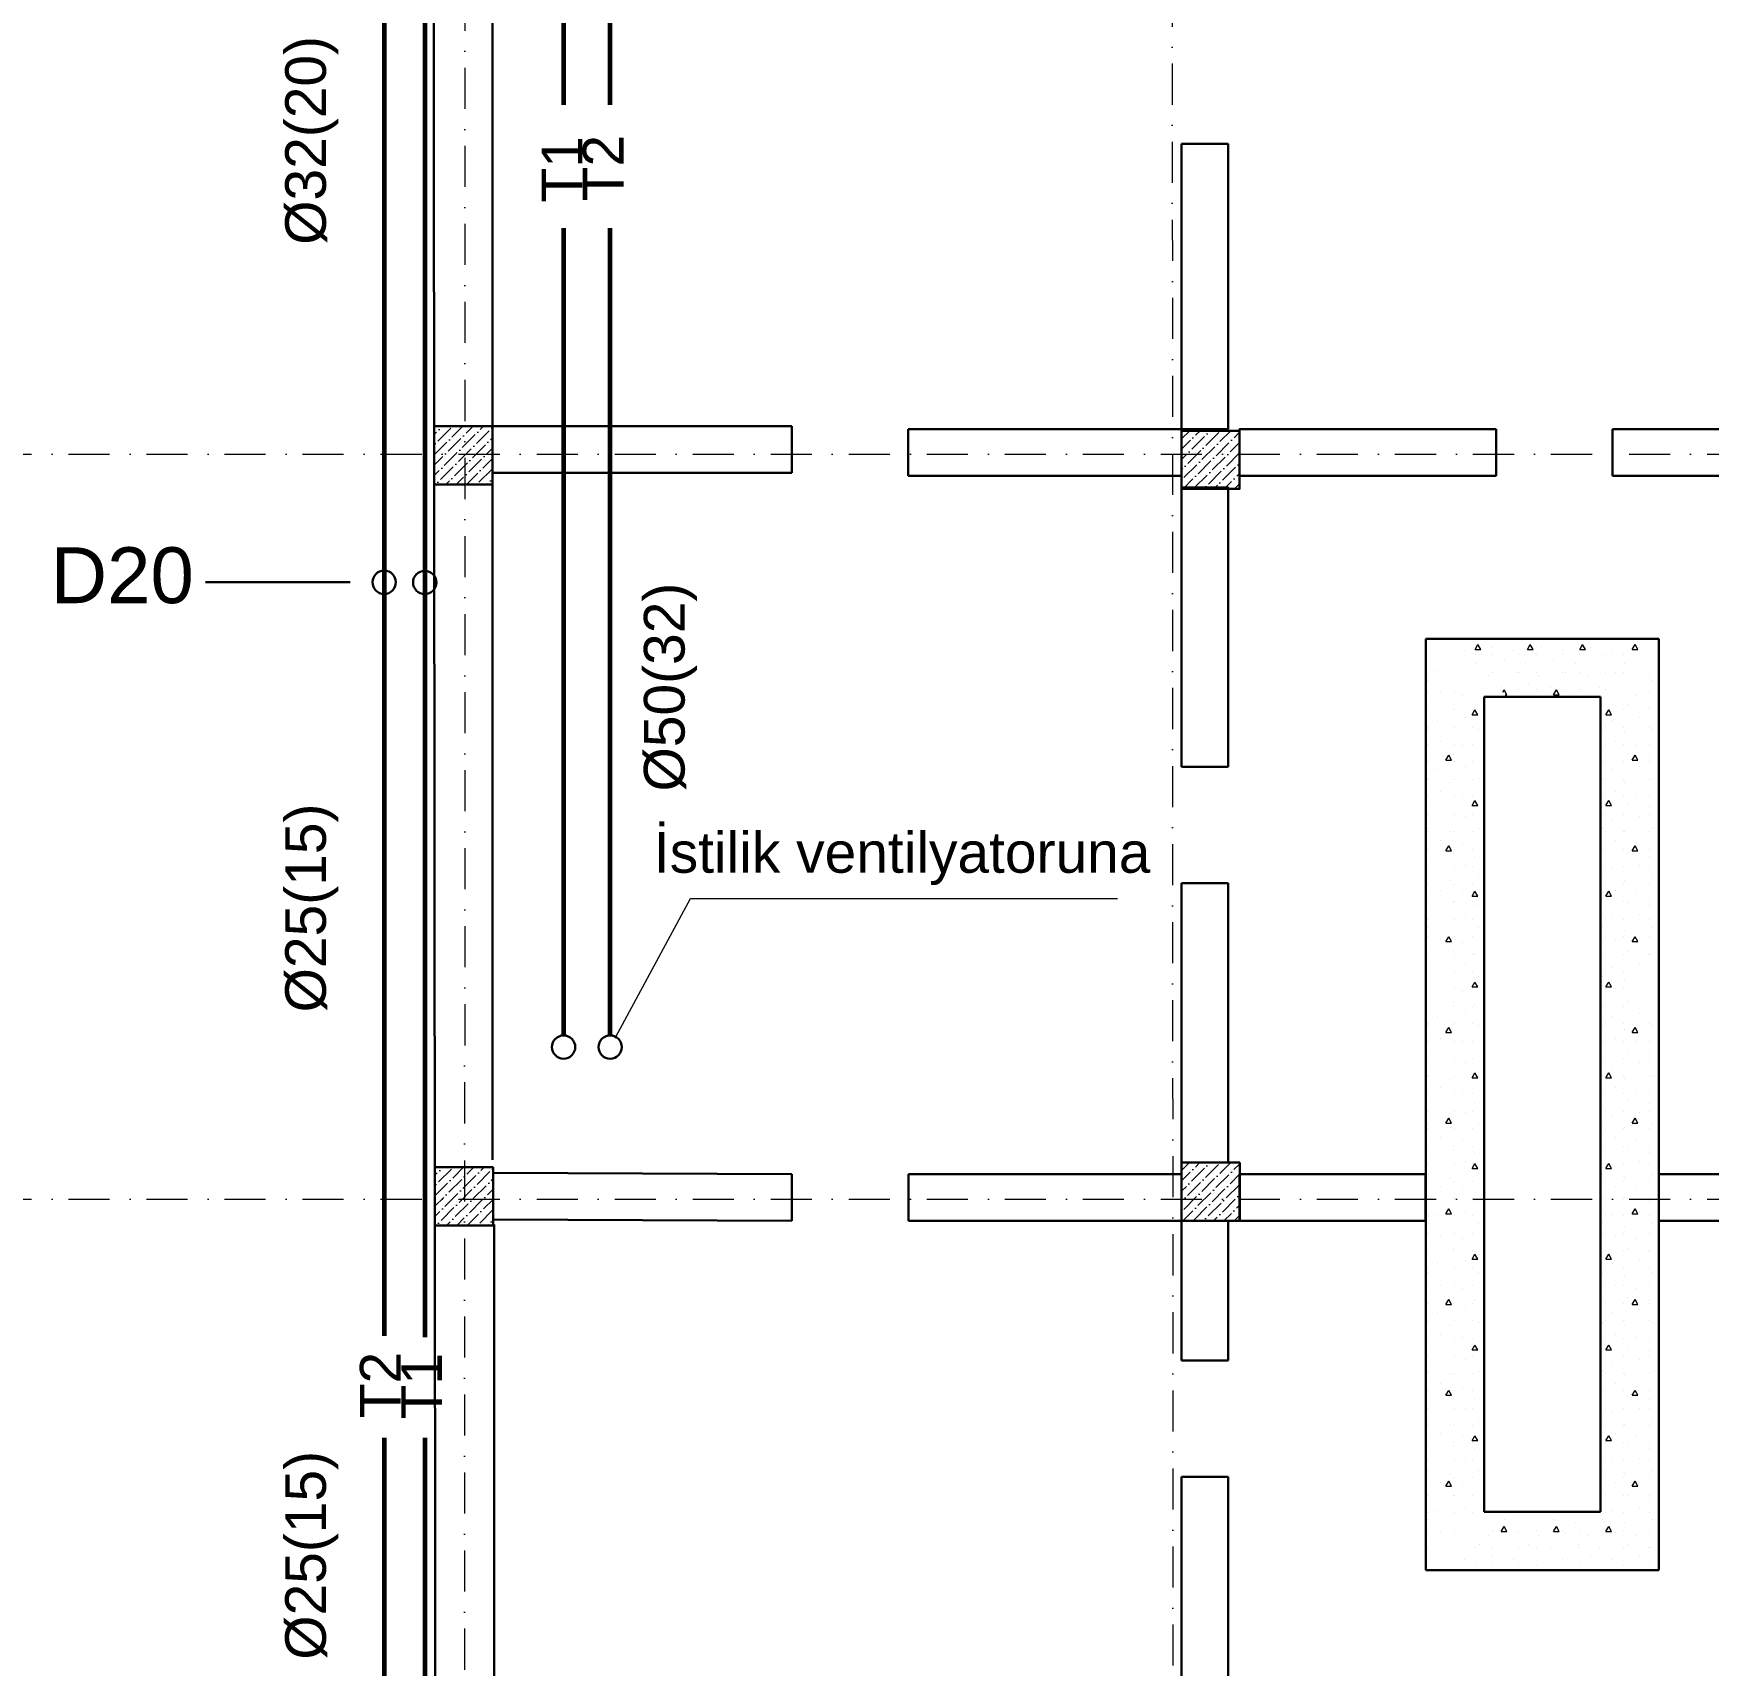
# Model space of a CAD drawing. Header units: millimetres. Extents: x 895788 to 1136524, y -21936 to 400945.
# Drawn here: x 935191 to 949582, y 77512 to 91530 of the extents above; entities that cross this region are included whole.
import ezdxf

# ---------------------------------------------------------------- set-up
doc = ezdxf.new("R2010")
doc.units = ezdxf.units.MM
doc.linetypes.add('Штрихпунктирная', pattern=[670.277762, 352.777767, -176.388884, 0, -141.111112])
doc.layers.add('0_ANNOT_Dimensions', color=7, linetype='Continuous')
doc.layers.add('Конструктив - Ограждающий', color=7, linetype='Continuous')
doc.layers.add('оси_Ном._пера__1', color=7, linetype='Continuous', lineweight=15)
doc.styles.get("Standard").update_dxf_attribs({"font": 'arial.ttf', "height": 400})
doc.styles.add('Times New  Roman', font='times.ttf')

msp = doc.modelspace()

# ---------------------------------------------------------------- hatches: boundary and pattern name
at = {"lineweight": 9}
h = msp.add_hatch(dxfattribs=at)
h.set_pattern_fill('ANSI36', color=256, scale=500)
h.set_pattern_definition([(45, (-678134.614, 2370570.06), (33.1456304, 121.533978), [156.25, -31.25, 0, -31.25])])
h.paths.add_polyline_path([(938633.784, 88156.395), (938633.784, 87656.395), (939133.784, 87656.395), (939133.784, 88156.395)])
h = msp.add_hatch(dxfattribs=at)
h.set_pattern_fill('ANSI36', color=256, scale=500)
h.set_pattern_definition([(45, (-683910.393, 2370532.23), (33.1456304, 121.533978), [156.25, -31.25, 0, -31.25])])
h.paths.add_polyline_path([(945054.095, 88118.568), (945054.095, 87618.568), (945554.095, 87618.568), (945554.095, 88118.568)])
h = msp.add_hatch(dxfattribs=at)
h.set_pattern_fill('ANSI36', color=256, scale=500)
h.set_pattern_definition([(45, (-678128.68, 2364205.86), (33.1456304, 121.533978), [156.25, -31.25, 0, -31.25])])
h.paths.add_polyline_path([(938639.716, 81792.199), (938639.716, 81292.199), (939139.716, 81292.199), (939139.716, 81792.199)])
h = msp.add_hatch(dxfattribs=at)
h.set_pattern_fill('ANSI36', color=256, scale=500)
h.set_pattern_definition([(45, (-683912.153, 2364245.38), (33.1456304, 121.533978), [156.25, -31.25, 0, -31.25])])
h.paths.add_polyline_path([(945055.855, 81831.717), (945055.855, 81331.717), (945555.855, 81331.717), (945555.855, 81831.717)])

# ---------------------------------------------------------------- linework, layer by layer
at = {"color": 5, "linetype": 'ByBlock', "lineweight": 60, "ltscale": 1.1}
for p, q in [((938204.087, 93912.425), (938203.859, 80344.501)), ((940143.327, 93118.356), (940143.327, 90916.642)), ((940143.327, 89856.863), (940143.327, 82923.74)), ((938203.845, 79466.689), (938203.782, 75727.258))]:
    msp.add_line(p, q, dxfattribs=at)
at = {"color": 1, "linetype": 'ByBlock', "lineweight": 60, "ltscale": 1.1}
for p, q in [((938552.386, 93913.683), (938552.156, 80332.13)), ((939743.327, 93118.356), (939743.327, 90916.642)), ((939743.327, 89856.863), (939743.327, 82923.74)), ((938552.141, 79466.683), (938552.077, 75720.172))]:
    msp.add_line(p, q, dxfattribs=at)
at = {"lineweight": 30}
msp.add_line((937912.168, 86816.103), (936667.512, 86816.103), dxfattribs=at)
at = {"color": 0, "lineweight": 30}
for p, q in [((947154.665, 86331.722), (949154.665, 86331.722)), ((947154.665, 78331.722), (947154.665, 86331.722)), ((949154.665, 86331.722), (949154.665, 78331.722)), ((948654.665, 85831.722), (947654.665, 85831.722)), ((947654.665, 85831.722), (947654.665, 78831.722)), ((948654.665, 78831.722), (948654.665, 85831.722)), ((945554.095, 81331.717), (945554.095, 81731.717)), ((945554.095, 81731.717), (947154.665, 81731.717)), ((947154.665, 81331.717), (947154.665, 81731.717)), ((949154.665, 81731.717), (949154.665, 81331.717)), ((947154.665, 81331.717), (945554.095, 81331.717)), ((947654.665, 78831.722), (948654.665, 78831.722)), ((949154.665, 78331.722), (947154.665, 78331.722))]:
    msp.add_line(p, q, dxfattribs=at)
at = {"lineweight": 0}
for p, q in [((940193.194, 82911.695), (940836.441, 84099.273)), ((940836.441, 84099.273), (944504.807, 84099.273))]:
    msp.add_line(p, q, dxfattribs=at)
at = {"color": 0, "lineweight": 30, "flags": 128}
for points in [[(938623.118, 100497.895), (938645.215, 74929.035)], [(939133.784, 88156.395), (939133.784, 94056.395)], [(945454.909, 90581.717), (945454.095, 88131.717), (945054.095, 88131.717), (945054.909, 90581.717)], [(945454.909, 90581.717), (945054.909, 90581.717)], [(941707.342, 87756.395), (939133.784, 87756.395), (939133.784, 88156.395), (941707.342, 88156.395)], [(941707.342, 87756.395), (941707.342, 88156.395)], [(942707.342, 88131.717), (945054.095, 88131.717), (945054.095, 87731.717), (942707.342, 87731.717)], [(942707.342, 88131.717), (942707.342, 87731.717)], [(947757.245, 87731.717), (945554.095, 87731.717), (945554.095, 88131.717), (947757.245, 88131.717)], [(947757.245, 87731.717), (947757.245, 88131.717)], [(948757.245, 88131.717), (951055.855, 88131.717), (951055.855, 87731.717), (948757.245, 87731.717)], [(948757.245, 88131.717), (948757.245, 87731.717)], [(939133.784, 81856.425), (939133.784, 87656.425)], [(945054.21, 85231.717), (945054.29, 87631.717), (945454.29, 87631.717), (945454.21, 85231.717)], [(945054.21, 85231.717), (945454.21, 85231.717)], [(945454.176, 84231.717), (945454.095, 81831.717), (945054.095, 81831.717), (945054.176, 84231.717)], [(945454.176, 84231.717), (945054.176, 84231.717)], [(941707.537, 81331.717), (939139.716, 81342.199), (939139.716, 81742.199), (941707.537, 81731.717)], [(941707.537, 81331.717), (941707.537, 81731.717)], [(942707.537, 81731.717), (945054.095, 81731.717), (945054.095, 81331.717), (942707.537, 81331.717)], [(942707.537, 81731.717), (942707.537, 81331.717)], [(947150.969, 81336.876), (947150.969, 81736.876)], [(949154.665, 81731.717), (951055.855, 81731.717), (951055.855, 81331.717), (949154.665, 81331.717)], [(949154.665, 81731.717), (949154.665, 81331.717)], [(945054.251, 80131.717), (945054.29, 81331.717), (945454.29, 81331.717), (945454.251, 80131.717)], [(939149.442, 75400.668), (939149.442, 81300.668)], [(945054.251, 80131.717), (945454.251, 80131.717)], [(945454.218, 79131.717), (945454.095, 75431.717), (945054.095, 75431.717), (945054.218, 79131.717)], [(945454.218, 79131.717), (945054.218, 79131.717)]]:
    msp.add_lwpolyline(points, dxfattribs=at)
at = {"color": 3, "lineweight": 30}
for points in [[(939133.784, 88156.395), (938633.784, 88156.395), (938633.784, 87656.395), (939133.784, 87656.395)], [(945554.095, 88118.568), (945054.095, 88118.568), (945054.095, 87618.568), (945554.095, 87618.568)], [(939139.716, 81792.199), (938639.716, 81792.199), (938639.716, 81292.199), (939139.716, 81292.199)], [(945555.855, 81831.717), (945055.855, 81831.717), (945055.855, 81331.717), (945555.855, 81331.717)]]:
    msp.add_lwpolyline(points, close=True, dxfattribs=at)
at = {"color": 7, "linetype": 'Continuous', "lineweight": 30, "ltscale": 50}
for centre in [(938203.968, 86816.103), (938552.266, 86814.842), (939745.567, 82823.765), (940145.567, 82823.765)]:
    msp.add_circle(centre, 100, dxfattribs=at)
at = {"layer": '0_ANNOT_Dimensions', "lineweight": 9}
for p, q in [((947154.665, 83658.787), (947154.665, 83357.537)), ((947154.665, 83658.787), (947154.665, 83357.537)), ((949154.665, 83658.787), (949154.665, 83357.537)), ((949154.665, 83658.787), (949154.665, 83357.537))]:
    msp.add_line(p, q, dxfattribs=at)
at = {"layer": 'Конструктив - Ограждающий', "color": 18, "linetype": 'Continuous', "lineweight": 0, "true_color": 0x000000}
for p, q in [((947481.75, 86226.323), (947481.75, 86226.323)), ((947576.583, 86239.425), (947600.958, 86281.644)), ((947576.583, 86239.425), (947625.333, 86239.425)), ((947625.333, 86239.425), (947600.958, 86281.644)), ((947720.398, 86252.839), (947720.398, 86252.839)), ((947906.014, 86226.323), (947906.014, 86226.323)), ((948026.583, 86239.425), (948050.958, 86281.644)), ((948026.583, 86239.425), (948075.333, 86239.425)), ((948075.333, 86239.425), (948050.958, 86281.644)), ((948144.662, 86252.839), (948144.662, 86252.839)), ((948330.278, 86226.323), (948330.278, 86226.323)), ((948476.583, 86239.425), (948500.958, 86281.644)), ((948476.583, 86239.425), (948525.333, 86239.425)), ((948525.333, 86239.425), (948500.958, 86281.644)), ((948568.926, 86252.839), (948568.926, 86252.839)), ((948754.542, 86226.323), (948754.542, 86226.323)), ((948926.583, 86239.425), (948950.958, 86281.644)), ((948926.583, 86239.425), (948975.333, 86239.425)), ((948975.333, 86239.425), (948950.958, 86281.644)), ((948993.191, 86252.839), (948993.191, 86252.839)), ((947576.583, 86194.336), (947576.583, 86194.336)), ((947587.816, 86120.257), (947587.816, 86120.257)), ((947726.583, 86194.336), (947726.583, 86194.336)), ((947826.464, 86146.773), (947826.464, 86146.773)), ((947951.583, 86194.336), (947951.583, 86194.336)), ((948012.08, 86120.257), (948012.08, 86120.257)), ((948101.583, 86194.336), (948101.583, 86194.336)), ((948250.728, 86146.773), (948250.728, 86146.773)), ((948326.583, 86194.336), (948326.583, 86194.336)), ((948436.344, 86120.257), (948436.344, 86120.257)), ((948476.583, 86194.336), (948476.583, 86194.336)), ((948674.992, 86146.773), (948674.992, 86146.773)), ((948701.583, 86194.336), (948701.583, 86194.336)), ((948851.583, 86194.336), (948851.583, 86194.336)), ((948860.608, 86120.257), (948860.608, 86120.257)), ((947176.583, 86022.864), (947176.583, 86022.864)), ((947177.936, 85975.301), (947177.936, 85975.301)), ((947257.486, 86054.851), (947257.486, 86054.851)), ((947363.552, 85948.785), (947363.552, 85948.785)), ((947693.882, 86014.191), (947693.882, 86014.191)), ((947726.583, 86044.336), (947726.583, 86044.336)), ((947932.53, 86040.707), (947932.53, 86040.707)), ((947951.583, 86044.336), (947951.583, 86044.336)), ((948038.596, 85934.641), (948038.596, 85934.641)), ((948101.583, 86044.336), (948101.583, 86044.336)), ((948118.146, 86014.191), (948118.146, 86014.191)), ((948326.583, 86044.336), (948326.583, 86044.336)), ((948356.794, 86040.707), (948356.794, 86040.707)), ((948462.86, 85934.641), (948462.86, 85934.641)), ((948476.583, 86044.336), (948476.583, 86044.336)), ((948542.41, 86014.191), (948542.41, 86014.191)), ((948701.583, 86044.336), (948701.583, 86044.336)), ((948781.058, 86040.707), (948781.058, 86040.707)), ((948851.583, 86044.336), (948851.583, 86044.336)), ((949076.583, 86022.864), (949076.583, 86022.864)), ((949099.257, 85975.301), (949099.257, 85975.301)), ((947176.583, 85872.864), (947176.583, 85872.864)), ((947284.002, 85869.235), (947284.002, 85869.235)), ((947401.583, 85872.864), (947401.583, 85872.864)), ((947469.618, 85842.719), (947469.618, 85842.719)), ((947799.948, 85908.125), (947799.948, 85908.125)), ((947814.427, 85871.96), (947825.958, 85891.932)), ((947850.333, 85849.714), (947825.958, 85891.932)), ((947836.673, 85849.714), (947850.333, 85849.714)), ((947951.583, 85894.336), (947951.583, 85894.336)), ((948101.583, 85894.336), (948101.583, 85894.336)), ((948224.212, 85908.125), (948224.212, 85908.125)), ((948251.583, 85849.714), (948275.958, 85891.932)), ((948251.583, 85849.714), (948300.333, 85849.714)), ((948300.333, 85849.714), (948275.958, 85891.932)), ((948326.583, 85894.336), (948326.583, 85894.336)), ((948476.583, 85894.336), (948476.583, 85894.336)), ((948648.476, 85908.125), (948648.476, 85908.125)), ((948701.583, 85894.336), (948701.583, 85894.336)), ((948966.674, 85842.719), (948966.674, 85842.719)), ((949076.583, 85872.864), (949076.583, 85872.864)), ((947176.583, 85722.864), (947176.583, 85722.864)), ((947257.486, 85630.587), (947257.486, 85630.587)), ((947390.068, 85763.169), (947390.068, 85763.169)), ((947401.583, 85722.864), (947401.583, 85722.864)), ((947496.134, 85657.103), (947496.134, 85657.103)), ((947551.583, 85722.864), (947551.583, 85722.864)), ((947551.583, 85678.242), (947575.958, 85720.461)), ((947551.583, 85678.242), (947600.333, 85678.242)), ((947575.684, 85736.653), (947575.684, 85736.653)), ((947600.333, 85678.242), (947575.958, 85720.461)), ((948701.583, 85678.242), (948725.958, 85720.461)), ((948701.583, 85678.242), (948750.333, 85678.242)), ((948750.333, 85678.242), (948725.958, 85720.461)), ((948754.542, 85630.587), (948754.542, 85630.587)), ((948851.583, 85722.864), (948851.583, 85722.864)), ((948887.125, 85763.169), (948887.125, 85763.169)), ((948993.191, 85657.103), (948993.191, 85657.103)), ((949072.74, 85736.653), (949072.74, 85736.653)), ((949076.583, 85722.864), (949076.583, 85722.864)), ((949151.583, 85678.242), (949154.665, 85683.581)), ((949151.583, 85678.242), (949154.665, 85678.242)), ((947176.583, 85572.864), (947176.583, 85572.864)), ((947177.936, 85551.037), (947177.936, 85551.037)), ((947363.552, 85524.521), (947363.552, 85524.521)), ((947401.583, 85572.864), (947401.583, 85572.864)), ((947551.583, 85572.864), (947551.583, 85572.864)), ((947602.2, 85551.037), (947602.2, 85551.037)), ((948674.992, 85551.037), (948674.992, 85551.037)), ((948701.583, 85572.864), (948701.583, 85572.864)), ((948851.583, 85572.864), (948851.583, 85572.864)), ((948860.608, 85524.521), (948860.608, 85524.521)), ((949076.583, 85572.864), (949076.583, 85572.864)), ((949099.257, 85551.037), (949099.257, 85551.037)), ((947176.583, 85422.864), (947176.583, 85422.864)), ((947284.002, 85444.971), (947284.002, 85444.971)), ((947401.583, 85422.864), (947401.583, 85422.864)), ((947469.618, 85418.455), (947469.618, 85418.455)), ((947551.583, 85422.864), (947551.583, 85422.864)), ((948701.583, 85422.864), (948701.583, 85422.864)), ((948781.058, 85444.971), (948781.058, 85444.971)), ((948851.583, 85422.864), (948851.583, 85422.864)), ((948966.674, 85418.455), (948966.674, 85418.455)), ((949076.583, 85422.864), (949076.583, 85422.864)), ((947176.583, 85272.864), (947176.583, 85272.864)), ((947257.486, 85206.323), (947257.486, 85206.323)), ((947326.583, 85288.531), (947350.958, 85330.749)), ((947326.583, 85288.531), (947375.333, 85288.531)), ((947375.333, 85288.531), (947350.958, 85330.749)), ((947390.068, 85338.905), (947390.068, 85338.905)), ((947401.583, 85272.864), (947401.583, 85272.864)), ((947496.134, 85232.839), (947496.134, 85232.839)), ((947551.583, 85272.864), (947551.583, 85272.864)), ((947575.684, 85312.389), (947575.684, 85312.389)), ((948701.583, 85272.864), (948701.583, 85272.864)), ((948754.542, 85206.323), (948754.542, 85206.323)), ((948851.583, 85272.864), (948851.583, 85272.864)), ((948887.125, 85338.905), (948887.125, 85338.905)), ((948926.583, 85288.531), (948950.958, 85330.749)), ((948926.583, 85288.531), (948975.333, 85288.531)), ((948975.333, 85288.531), (948950.958, 85330.749)), ((948993.191, 85232.839), (948993.191, 85232.839)), ((949072.74, 85312.389), (949072.74, 85312.389)), ((949076.583, 85272.864), (949076.583, 85272.864)), ((947176.583, 85122.864), (947176.583, 85122.864)), ((947177.936, 85126.773), (947177.936, 85126.773)), ((947363.552, 85100.257), (947363.552, 85100.257)), ((947401.583, 85122.864), (947401.583, 85122.864)), ((947551.583, 85122.864), (947551.583, 85122.864)), ((947602.2, 85126.773), (947602.2, 85126.773)), ((948674.992, 85126.773), (948674.992, 85126.773)), ((948701.583, 85122.864), (948701.583, 85122.864)), ((948851.583, 85122.864), (948851.583, 85122.864)), ((948860.608, 85100.257), (948860.608, 85100.257)), ((949076.583, 85122.864), (949076.583, 85122.864)), ((949099.257, 85126.773), (949099.257, 85126.773)), ((947176.583, 84972.864), (947176.583, 84972.864)), ((947284.002, 85020.707), (947284.002, 85020.707)), ((947390.068, 84914.641), (947390.068, 84914.641)), ((947401.583, 84972.864), (947401.583, 84972.864)), ((947469.618, 84994.191), (947469.618, 84994.191)), ((947551.583, 84972.864), (947551.583, 84972.864)), ((947551.583, 84898.819), (947575.958, 84941.038)), ((947600.333, 84898.819), (947575.958, 84941.038)), ((948701.583, 84972.864), (948701.583, 84972.864)), ((948701.583, 84898.819), (948725.958, 84941.038)), ((948750.333, 84898.819), (948725.958, 84941.038)), ((948781.058, 85020.707), (948781.058, 85020.707)), ((948851.583, 84972.864), (948851.583, 84972.864)), ((948887.125, 84914.641), (948887.125, 84914.641)), ((948966.674, 84994.191), (948966.674, 84994.191)), ((949076.583, 84972.864), (949076.583, 84972.864)), ((947176.583, 84822.864), (947176.583, 84822.864)), ((947257.486, 84782.059), (947257.486, 84782.059)), ((947401.583, 84822.864), (947401.583, 84822.864)), ((947496.134, 84808.575), (947496.134, 84808.575)), ((947551.583, 84898.819), (947600.333, 84898.819)), ((947551.583, 84822.864), (947551.583, 84822.864)), ((947575.684, 84888.125), (947575.684, 84888.125)), ((948701.583, 84898.819), (948750.333, 84898.819)), ((948701.583, 84822.864), (948701.583, 84822.864)), ((948754.542, 84782.059), (948754.542, 84782.059)), ((948851.583, 84822.864), (948851.583, 84822.864)), ((948993.191, 84808.575), (948993.191, 84808.575)), ((949072.74, 84888.125), (949072.74, 84888.125)), ((949076.583, 84822.864), (949076.583, 84822.864)), ((949151.583, 84898.819), (949154.665, 84904.158)), ((949151.583, 84898.819), (949154.665, 84898.819)), ((947176.583, 84672.864), (947176.583, 84672.864)), ((947177.936, 84702.509), (947177.936, 84702.509)), ((947363.552, 84675.993), (947363.552, 84675.993)), ((947401.583, 84672.864), (947401.583, 84672.864)), ((947551.583, 84672.864), (947551.583, 84672.864)), ((947602.2, 84702.509), (947602.2, 84702.509)), ((948674.992, 84702.509), (948674.992, 84702.509)), ((948701.583, 84672.864), (948701.583, 84672.864)), ((948851.583, 84672.864), (948851.583, 84672.864)), ((948860.608, 84675.993), (948860.608, 84675.993)), ((949076.583, 84672.864), (949076.583, 84672.864)), ((949099.257, 84702.509), (949099.257, 84702.509)), ((947176.583, 84522.864), (947176.583, 84522.864)), ((947284.002, 84596.443), (947284.002, 84596.443)), ((947326.583, 84509.108), (947350.958, 84551.326)), ((947326.583, 84509.108), (947375.333, 84509.108)), ((947375.333, 84509.108), (947350.958, 84551.326)), ((947390.068, 84490.377), (947390.068, 84490.377)), ((947401.583, 84522.864), (947401.583, 84522.864)), ((947469.618, 84569.927), (947469.618, 84569.927)), ((947551.583, 84522.864), (947551.583, 84522.864)), ((948701.583, 84522.864), (948701.583, 84522.864)), ((948781.058, 84596.443), (948781.058, 84596.443)), ((948851.583, 84522.864), (948851.583, 84522.864)), ((948887.125, 84490.377), (948887.125, 84490.377)), ((948926.583, 84509.108), (948950.958, 84551.326)), ((948926.583, 84509.108), (948975.333, 84509.108)), ((948975.333, 84509.108), (948950.958, 84551.326)), ((948966.674, 84569.927), (948966.674, 84569.927)), ((949076.583, 84522.864), (949076.583, 84522.864)), ((947176.583, 84372.864), (947176.583, 84372.864)), ((947257.486, 84357.795), (947257.486, 84357.795)), ((947401.583, 84372.864), (947401.583, 84372.864)), ((947496.134, 84384.311), (947496.134, 84384.311)), ((947551.583, 84372.864), (947551.583, 84372.864)), ((947575.684, 84463.861), (947575.684, 84463.861)), ((948701.583, 84372.864), (948701.583, 84372.864)), ((948754.542, 84357.795), (948754.542, 84357.795)), ((948851.583, 84372.864), (948851.583, 84372.864)), ((948993.191, 84384.311), (948993.191, 84384.311)), ((949072.74, 84463.861), (949072.74, 84463.861)), ((949076.583, 84372.864), (949076.583, 84372.864)), ((947176.583, 84222.864), (947176.583, 84222.864)), ((947177.936, 84278.245), (947177.936, 84278.245)), ((947363.552, 84251.729), (947363.552, 84251.729)), ((947401.583, 84222.864), (947401.583, 84222.864)), ((947551.583, 84222.864), (947551.583, 84222.864)), ((947602.2, 84278.245), (947602.2, 84278.245)), ((948674.992, 84278.245), (948674.992, 84278.245)), ((948701.583, 84222.864), (948701.583, 84222.864)), ((948851.583, 84222.864), (948851.583, 84222.864)), ((948860.608, 84251.729), (948860.608, 84251.729)), ((949076.583, 84222.864), (949076.583, 84222.864)), ((949099.257, 84278.245), (949099.257, 84278.245)), ((947176.583, 84072.864), (947176.583, 84072.864)), ((947284.002, 84172.179), (947284.002, 84172.179)), ((947390.068, 84066.113), (947390.068, 84066.113)), ((947401.583, 84072.864), (947401.583, 84072.864)), ((947469.618, 84145.663), (947469.618, 84145.663)), ((947551.583, 84119.396), (947575.958, 84161.615)), ((947551.583, 84119.396), (947600.333, 84119.396)), ((947551.583, 84072.864), (947551.583, 84072.864)), ((947600.333, 84119.396), (947575.958, 84161.615)), ((948701.583, 84119.396), (948725.958, 84161.615)), ((948701.583, 84119.396), (948750.333, 84119.396)), ((948701.583, 84072.864), (948701.583, 84072.864)), ((948750.333, 84119.396), (948725.958, 84161.615)), ((948781.058, 84172.179), (948781.058, 84172.179)), ((948851.583, 84072.864), (948851.583, 84072.864)), ((948887.125, 84066.113), (948887.125, 84066.113)), ((948966.674, 84145.663), (948966.674, 84145.663)), ((949076.583, 84072.864), (949076.583, 84072.864)), ((949151.583, 84119.396), (949154.665, 84124.736)), ((949151.583, 84119.396), (949154.665, 84119.396)), ((947176.583, 83922.864), (947176.583, 83922.864)), ((947257.486, 83933.53), (947257.486, 83933.53)), ((947401.583, 83922.864), (947401.583, 83922.864)), ((947496.134, 83960.047), (947496.134, 83960.047)), ((947551.583, 83922.864), (947551.583, 83922.864)), ((947575.684, 84039.597), (947575.684, 84039.597)), ((948701.583, 83922.864), (948701.583, 83922.864)), ((948754.542, 83933.53), (948754.542, 83933.53)), ((948851.583, 83922.864), (948851.583, 83922.864)), ((948993.191, 83960.047), (948993.191, 83960.047)), ((949072.74, 84039.597), (949072.74, 84039.597)), ((949076.583, 83922.864), (949076.583, 83922.864)), ((947176.583, 83772.864), (947176.583, 83772.864)), ((947177.936, 83853.981), (947177.936, 83853.981)), ((947326.583, 83729.685), (947350.958, 83771.904)), ((947375.333, 83729.685), (947350.958, 83771.904)), ((947363.552, 83827.464), (947363.552, 83827.464)), ((947401.583, 83772.864), (947401.583, 83772.864)), ((947551.583, 83772.864), (947551.583, 83772.864)), ((947602.2, 83853.981), (947602.2, 83853.981)), ((948674.992, 83853.981), (948674.992, 83853.981)), ((948701.583, 83772.864), (948701.583, 83772.864)), ((948851.583, 83772.864), (948851.583, 83772.864)), ((948860.608, 83827.464), (948860.608, 83827.464)), ((948926.583, 83729.685), (948950.958, 83771.904)), ((948975.333, 83729.685), (948950.958, 83771.904)), ((949076.583, 83772.864), (949076.583, 83772.864)), ((949099.257, 83853.981), (949099.257, 83853.981)), ((947176.583, 83622.864), (947176.583, 83622.864)), ((947284.002, 83747.915), (947284.002, 83747.915)), ((947326.583, 83729.685), (947375.333, 83729.685)), ((947390.068, 83641.849), (947390.068, 83641.849)), ((947401.583, 83622.864), (947401.583, 83622.864)), ((947469.618, 83721.398), (947469.618, 83721.398)), ((947551.583, 83622.864), (947551.583, 83622.864)), ((947575.684, 83615.332), (947575.684, 83615.332)), ((948701.583, 83622.864), (948701.583, 83622.864)), ((948781.058, 83747.915), (948781.058, 83747.915)), ((948851.583, 83622.864), (948851.583, 83622.864)), ((948887.125, 83641.849), (948887.125, 83641.849)), ((948926.583, 83729.685), (948975.333, 83729.685)), ((948966.674, 83721.398), (948966.674, 83721.398)), ((949072.74, 83615.332), (949072.74, 83615.332)), ((949076.583, 83622.864), (949076.583, 83622.864)), ((947401.583, 83472.864), (947401.583, 83472.864)), ((947496.134, 83535.783), (947496.134, 83535.783)), ((947551.583, 83472.864), (947551.583, 83472.864)), ((948701.583, 83472.864), (948701.583, 83472.864)), ((948754.542, 83509.266), (948754.542, 83509.266)), ((948851.583, 83472.864), (948851.583, 83472.864)), ((948993.191, 83535.783), (948993.191, 83535.783)), ((947551.583, 83339.973), (947575.958, 83382.192)), ((947551.583, 83339.973), (947600.333, 83339.973)), ((947600.333, 83339.973), (947575.958, 83382.192)), ((947602.2, 83429.717), (947602.2, 83429.717)), ((948674.992, 83429.717), (948674.992, 83429.717)), ((948701.583, 83339.973), (948725.958, 83382.192)), ((948701.583, 83339.973), (948750.333, 83339.973)), ((948750.333, 83339.973), (948725.958, 83382.192)), ((948860.608, 83403.2), (948860.608, 83403.2)), ((947390.068, 83217.585), (947390.068, 83217.585)), ((947401.583, 83322.864), (947401.583, 83322.864)), ((947469.618, 83297.134), (947469.618, 83297.134)), ((947551.583, 83322.864), (947551.583, 83322.864)), ((947575.684, 83191.068), (947575.684, 83191.068)), ((948701.583, 83322.864), (948701.583, 83322.864)), ((948781.058, 83323.651), (948781.058, 83323.651)), ((948851.583, 83322.864), (948851.583, 83322.864)), ((948887.125, 83217.585), (948887.125, 83217.585)), ((947257.486, 83085.002), (947257.486, 83085.002)), ((947401.583, 83172.864), (947401.583, 83172.864)), ((947496.134, 83111.519), (947496.134, 83111.519)), ((947551.583, 83172.864), (947551.583, 83172.864)), ((948701.583, 83172.864), (948701.583, 83172.864)), ((948754.542, 83085.002), (948754.542, 83085.002)), ((948851.583, 83172.864), (948851.583, 83172.864)), ((948993.191, 83111.519), (948993.191, 83111.519)), ((947176.583, 83022.864), (947176.583, 83022.864)), ((947177.936, 83005.453), (947177.936, 83005.453)), ((947284.002, 82899.387), (947284.002, 82899.387)), ((947326.583, 82950.262), (947350.958, 82992.481)), ((947326.583, 82950.262), (947375.333, 82950.262)), ((947375.333, 82950.262), (947350.958, 82992.481)), ((947363.552, 82978.936), (947363.552, 82978.936)), ((947401.583, 83022.864), (947401.583, 83022.864)), ((947551.583, 83022.864), (947551.583, 83022.864)), ((947602.2, 83005.453), (947602.2, 83005.453)), ((948674.992, 83005.453), (948674.992, 83005.453)), ((948701.583, 83022.864), (948701.583, 83022.864)), ((948781.058, 82899.387), (948781.058, 82899.387)), ((948851.583, 83022.864), (948851.583, 83022.864)), ((948860.608, 82978.936), (948860.608, 82978.936)), ((948926.583, 82950.262), (948950.958, 82992.481)), ((948926.583, 82950.262), (948975.333, 82950.262)), ((948975.333, 82950.262), (948950.958, 82992.481)), ((949076.583, 83022.864), (949076.583, 83022.864)), ((949099.257, 83005.453), (949099.257, 83005.453)), ((947176.583, 82872.864), (947176.583, 82872.864)), ((947390.068, 82793.321), (947390.068, 82793.321)), ((947401.583, 82872.864), (947401.583, 82872.864)), ((947469.618, 82872.87), (947469.618, 82872.87)), ((947551.583, 82872.864), (947551.583, 82872.864)), ((947575.684, 82766.804), (947575.684, 82766.804)), ((948701.583, 82872.864), (948701.583, 82872.864)), ((948851.583, 82872.864), (948851.583, 82872.864)), ((948887.125, 82793.321), (948887.125, 82793.321)), ((948966.674, 82872.87), (948966.674, 82872.87)), ((949072.74, 82766.804), (949072.74, 82766.804)), ((949076.583, 82872.864), (949076.583, 82872.864)), ((947176.583, 82722.864), (947176.583, 82722.864)), ((947257.486, 82660.738), (947257.486, 82660.738)), ((947401.583, 82722.864), (947401.583, 82722.864)), ((947496.134, 82687.255), (947496.134, 82687.255)), ((947551.583, 82722.864), (947551.583, 82722.864)), ((948701.583, 82722.864), (948701.583, 82722.864)), ((948754.542, 82660.738), (948754.542, 82660.738)), ((948851.583, 82722.864), (948851.583, 82722.864)), ((948993.191, 82687.255), (948993.191, 82687.255)), ((949076.583, 82722.864), (949076.583, 82722.864)), ((947176.583, 82572.864), (947176.583, 82572.864)), ((947177.936, 82581.189), (947177.936, 82581.189)), ((947284.002, 82475.123), (947284.002, 82475.123)), ((947363.552, 82554.672), (947363.552, 82554.672)), ((947401.583, 82572.864), (947401.583, 82572.864)), ((947551.583, 82560.551), (947575.958, 82602.769)), ((947551.583, 82572.864), (947551.583, 82572.864)), ((947551.583, 82560.551), (947600.333, 82560.551)), ((947600.333, 82560.551), (947575.958, 82602.769)), ((947602.2, 82581.189), (947602.2, 82581.189)), ((948674.992, 82581.189), (948674.992, 82581.189)), ((948701.583, 82560.551), (948725.958, 82602.769)), ((948701.583, 82572.864), (948701.583, 82572.864)), ((948701.583, 82560.551), (948750.333, 82560.551)), ((948750.333, 82560.551), (948725.958, 82602.769)), ((948781.058, 82475.123), (948781.058, 82475.123)), ((948851.583, 82572.864), (948851.583, 82572.864)), ((948860.608, 82554.672), (948860.608, 82554.672)), ((949076.583, 82572.864), (949076.583, 82572.864)), ((949099.257, 82581.189), (949099.257, 82581.189)), ((949151.583, 82560.551), (949154.665, 82565.89)), ((949151.583, 82560.551), (949154.665, 82560.551)), ((947176.583, 82422.864), (947176.583, 82422.864)), ((947390.068, 82369.057), (947390.068, 82369.057)), ((947401.583, 82422.864), (947401.583, 82422.864)), ((947469.618, 82448.606), (947469.618, 82448.606)), ((947551.583, 82422.864), (947551.583, 82422.864)), ((947575.684, 82342.54), (947575.684, 82342.54)), ((948701.583, 82422.864), (948701.583, 82422.864)), ((948851.583, 82422.864), (948851.583, 82422.864)), ((948887.125, 82369.057), (948887.125, 82369.057)), ((948966.674, 82448.606), (948966.674, 82448.606)), ((949072.74, 82342.54), (949072.74, 82342.54)), ((949076.583, 82422.864), (949076.583, 82422.864)), ((947176.583, 82272.864), (947176.583, 82272.864)), ((947257.486, 82236.474), (947257.486, 82236.474)), ((947326.583, 82170.839), (947350.958, 82213.058)), ((947375.333, 82170.839), (947350.958, 82213.058)), ((947401.583, 82272.864), (947401.583, 82272.864)), ((947496.134, 82262.991), (947496.134, 82262.991)), ((947551.583, 82272.864), (947551.583, 82272.864)), ((948701.583, 82272.864), (948701.583, 82272.864)), ((948754.542, 82236.474), (948754.542, 82236.474)), ((948851.583, 82272.864), (948851.583, 82272.864)), ((948926.583, 82170.839), (948950.958, 82213.058)), ((948975.333, 82170.839), (948950.958, 82213.058)), ((948993.191, 82262.991), (948993.191, 82262.991)), ((949076.583, 82272.864), (949076.583, 82272.864)), ((947176.583, 82122.864), (947176.583, 82122.864)), ((947177.936, 82156.925), (947177.936, 82156.925)), ((947284.002, 82050.859), (947284.002, 82050.859)), ((947326.583, 82170.839), (947375.333, 82170.839)), ((947363.552, 82130.408), (947363.552, 82130.408)), ((947401.583, 82122.864), (947401.583, 82122.864)), ((947551.583, 82122.864), (947551.583, 82122.864)), ((947602.2, 82156.925), (947602.2, 82156.925)), ((948674.992, 82156.925), (948674.992, 82156.925)), ((948701.583, 82122.864), (948701.583, 82122.864)), ((948781.058, 82050.859), (948781.058, 82050.859)), ((948851.583, 82122.864), (948851.583, 82122.864)), ((948860.608, 82130.408), (948860.608, 82130.408)), ((948926.583, 82170.839), (948975.333, 82170.839)), ((949076.583, 82122.864), (949076.583, 82122.864)), ((949099.257, 82156.925), (949099.257, 82156.925)), ((947176.583, 81972.864), (947176.583, 81972.864)), ((947390.068, 81944.793), (947390.068, 81944.793)), ((947401.583, 81972.864), (947401.583, 81972.864)), ((947469.618, 82024.342), (947469.618, 82024.342)), ((947551.583, 81972.864), (947551.583, 81972.864)), ((947575.684, 81918.276), (947575.684, 81918.276)), ((948701.583, 81972.864), (948701.583, 81972.864)), ((948851.583, 81972.864), (948851.583, 81972.864)), ((948887.125, 81944.793), (948887.125, 81944.793)), ((948966.674, 82024.342), (948966.674, 82024.342)), ((949072.74, 81918.276), (949072.74, 81918.276)), ((949076.583, 81972.864), (949076.583, 81972.864)), ((947176.583, 81822.864), (947176.583, 81822.864)), ((947257.486, 81812.21), (947257.486, 81812.21)), ((947401.583, 81822.864), (947401.583, 81822.864)), ((947496.134, 81838.727), (947496.134, 81838.727)), ((947551.583, 81781.128), (947575.958, 81823.346)), ((947551.583, 81822.864), (947551.583, 81822.864)), ((947551.583, 81781.128), (947600.333, 81781.128)), ((947600.333, 81781.128), (947575.958, 81823.346)), ((948701.583, 81781.128), (948725.958, 81823.346)), ((948701.583, 81822.864), (948701.583, 81822.864)), ((948701.583, 81781.128), (948750.333, 81781.128)), ((948750.333, 81781.128), (948725.958, 81823.346)), ((948754.542, 81812.21), (948754.542, 81812.21)), ((948851.583, 81822.864), (948851.583, 81822.864)), ((948993.191, 81838.727), (948993.191, 81838.727)), ((949076.583, 81822.864), (949076.583, 81822.864)), ((949151.583, 81781.128), (949154.665, 81786.467)), ((949151.583, 81781.128), (949154.665, 81781.128)), ((947176.583, 81672.864), (947176.583, 81672.864)), ((947177.936, 81732.661), (947177.936, 81732.661)), ((947284.002, 81626.595), (947284.002, 81626.595)), ((947363.552, 81706.144), (947363.552, 81706.144)), ((947401.583, 81672.864), (947401.583, 81672.864)), ((947469.618, 81600.078), (947469.618, 81600.078)), ((947551.583, 81672.864), (947551.583, 81672.864)), ((947602.2, 81732.661), (947602.2, 81732.661)), ((948674.992, 81732.661), (948674.992, 81732.661)), ((948701.583, 81672.864), (948701.583, 81672.864)), ((948781.058, 81626.595), (948781.058, 81626.595)), ((948851.583, 81672.864), (948851.583, 81672.864)), ((948860.608, 81706.144), (948860.608, 81706.144)), ((948966.674, 81600.078), (948966.674, 81600.078)), ((949076.583, 81672.864), (949076.583, 81672.864)), ((949099.257, 81732.661), (949099.257, 81732.661)), ((947176.583, 81522.864), (947176.583, 81522.864)), ((947390.068, 81520.529), (947390.068, 81520.529)), ((947401.583, 81522.864), (947401.583, 81522.864)), ((947551.583, 81522.864), (947551.583, 81522.864)), ((947575.684, 81494.012), (947575.684, 81494.012)), ((948701.583, 81522.864), (948701.583, 81522.864)), ((948851.583, 81522.864), (948851.583, 81522.864)), ((948887.125, 81520.529), (948887.125, 81520.529)), ((949072.74, 81494.012), (949072.74, 81494.012)), ((949076.583, 81522.864), (949076.583, 81522.864)), ((947176.583, 81372.864), (947176.583, 81372.864)), ((947257.486, 81387.946), (947257.486, 81387.946)), ((947326.583, 81391.416), (947350.958, 81433.635)), ((947326.583, 81391.416), (947375.333, 81391.416)), ((947375.333, 81391.416), (947350.958, 81433.635)), ((947401.583, 81372.864), (947401.583, 81372.864)), ((947496.134, 81414.463), (947496.134, 81414.463)), ((947551.583, 81372.864), (947551.583, 81372.864)), ((948701.583, 81372.864), (948701.583, 81372.864)), ((948754.542, 81387.946), (948754.542, 81387.946)), ((948851.583, 81372.864), (948851.583, 81372.864)), ((948926.583, 81391.416), (948950.958, 81433.635)), ((948926.583, 81391.416), (948975.333, 81391.416)), ((948975.333, 81391.416), (948950.958, 81433.635)), ((948993.191, 81414.463), (948993.191, 81414.463)), ((949076.583, 81372.864), (949076.583, 81372.864)), ((947176.583, 81222.864), (947176.583, 81222.864)), ((947177.936, 81308.397), (947177.936, 81308.397)), ((947284.002, 81202.331), (947284.002, 81202.331)), ((947363.552, 81281.88), (947363.552, 81281.88)), ((947401.583, 81222.864), (947401.583, 81222.864)), ((947469.618, 81175.814), (947469.618, 81175.814)), ((947551.583, 81222.864), (947551.583, 81222.864)), ((947602.2, 81308.397), (947602.2, 81308.397)), ((948674.992, 81308.397), (948674.992, 81308.397)), ((948701.583, 81222.864), (948701.583, 81222.864)), ((948781.058, 81202.331), (948781.058, 81202.331)), ((948851.583, 81222.864), (948851.583, 81222.864)), ((948860.608, 81281.88), (948860.608, 81281.88)), ((948966.674, 81175.814), (948966.674, 81175.814)), ((949076.583, 81222.864), (949076.583, 81222.864)), ((949099.257, 81308.397), (949099.257, 81308.397)), ((947176.583, 81072.864), (947176.583, 81072.864)), ((947390.068, 81096.265), (947390.068, 81096.265)), ((947401.583, 81072.864), (947401.583, 81072.864)), ((947551.583, 81072.864), (947551.583, 81072.864)), ((947551.583, 81001.705), (947575.958, 81043.924)), ((947575.684, 81069.748), (947575.684, 81069.748)), ((947600.333, 81001.705), (947575.958, 81043.924)), ((948701.583, 81072.864), (948701.583, 81072.864)), ((948701.583, 81001.705), (948725.958, 81043.924)), ((948750.333, 81001.705), (948725.958, 81043.924)), ((948851.583, 81072.864), (948851.583, 81072.864)), ((948887.125, 81096.265), (948887.125, 81096.265)), ((949072.74, 81069.748), (949072.74, 81069.748)), ((949076.583, 81072.864), (949076.583, 81072.864)), ((947176.583, 80922.864), (947176.583, 80922.864)), ((947177.936, 80884.133), (947177.936, 80884.133)), ((947257.486, 80963.682), (947257.486, 80963.682)), ((947401.583, 80922.864), (947401.583, 80922.864)), ((947496.134, 80990.199), (947496.134, 80990.199)), ((947551.583, 81001.705), (947600.333, 81001.705)), ((947551.583, 80922.864), (947551.583, 80922.864)), ((947602.2, 80884.133), (947602.2, 80884.133)), ((948674.992, 80884.133), (948674.992, 80884.133)), ((948701.583, 81001.705), (948750.333, 81001.705)), ((948701.583, 80922.864), (948701.583, 80922.864)), ((948754.542, 80963.682), (948754.542, 80963.682)), ((948851.583, 80922.864), (948851.583, 80922.864)), ((948993.191, 80990.199), (948993.191, 80990.199)), ((949076.583, 80922.864), (949076.583, 80922.864)), ((949099.257, 80884.133), (949099.257, 80884.133)), ((949151.583, 81001.705), (949154.665, 81007.044)), ((949151.583, 81001.705), (949154.665, 81001.705)), ((947176.583, 80772.864), (947176.583, 80772.864)), ((947284.002, 80778.066), (947284.002, 80778.066)), ((947363.552, 80857.616), (947363.552, 80857.616)), ((947401.583, 80772.864), (947401.583, 80772.864)), ((947469.618, 80751.55), (947469.618, 80751.55)), ((947551.583, 80772.864), (947551.583, 80772.864)), ((948701.583, 80772.864), (948701.583, 80772.864)), ((948781.058, 80778.066), (948781.058, 80778.066)), ((948851.583, 80772.864), (948851.583, 80772.864)), ((948860.608, 80857.616), (948860.608, 80857.616)), ((948966.674, 80751.55), (948966.674, 80751.55)), ((949076.583, 80772.864), (949076.583, 80772.864)), ((947176.583, 80622.864), (947176.583, 80622.864)), ((947326.583, 80611.993), (947350.958, 80654.212)), ((947326.583, 80611.993), (947375.333, 80611.993)), ((947375.333, 80611.993), (947350.958, 80654.212)), ((947390.068, 80672), (947390.068, 80672)), ((947401.583, 80622.864), (947401.583, 80622.864)), ((947551.583, 80622.864), (947551.583, 80622.864)), ((947575.684, 80645.484), (947575.684, 80645.484)), ((948701.583, 80622.864), (948701.583, 80622.864)), ((948851.583, 80622.864), (948851.583, 80622.864)), ((948887.125, 80672), (948887.125, 80672)), ((948926.583, 80611.993), (948950.958, 80654.212)), ((948926.583, 80611.993), (948975.333, 80611.993)), ((948975.333, 80611.993), (948950.958, 80654.212)), ((949072.74, 80645.484), (949072.74, 80645.484)), ((949076.583, 80622.864), (949076.583, 80622.864)), ((947176.583, 80472.864), (947176.583, 80472.864)), ((947177.936, 80459.868), (947177.936, 80459.868)), ((947257.486, 80539.418), (947257.486, 80539.418)), ((947401.583, 80472.864), (947401.583, 80472.864)), ((947496.134, 80565.934), (947496.134, 80565.934)), ((947551.583, 80472.864), (947551.583, 80472.864)), ((947602.2, 80459.868), (947602.2, 80459.868)), ((948674.992, 80459.868), (948674.992, 80459.868)), ((948701.583, 80472.864), (948701.583, 80472.864)), ((948754.542, 80539.418), (948754.542, 80539.418)), ((948851.583, 80472.864), (948851.583, 80472.864)), ((948993.191, 80565.934), (948993.191, 80565.934)), ((949076.583, 80472.864), (949076.583, 80472.864)), ((949099.257, 80459.868), (949099.257, 80459.868)), ((947176.583, 80322.864), (947176.583, 80322.864)), ((947284.002, 80353.802), (947284.002, 80353.802)), ((947363.552, 80433.352), (947363.552, 80433.352)), ((947401.583, 80322.864), (947401.583, 80322.864)), ((947469.618, 80327.286), (947469.618, 80327.286)), ((947551.583, 80322.864), (947551.583, 80322.864)), ((948701.583, 80322.864), (948701.583, 80322.864)), ((948781.058, 80353.802), (948781.058, 80353.802)), ((948851.583, 80322.864), (948851.583, 80322.864)), ((948860.608, 80433.352), (948860.608, 80433.352)), ((948966.674, 80327.286), (948966.674, 80327.286)), ((949076.583, 80322.864), (949076.583, 80322.864)), ((947176.583, 80172.864), (947176.583, 80172.864)), ((947390.068, 80247.736), (947390.068, 80247.736)), ((947401.583, 80172.864), (947401.583, 80172.864)), ((947551.583, 80222.282), (947575.958, 80264.501)), ((947551.583, 80222.282), (947600.333, 80222.282)), ((947551.583, 80172.864), (947551.583, 80172.864)), ((947575.684, 80221.22), (947575.684, 80221.22)), ((947600.333, 80222.282), (947575.958, 80264.501)), ((948701.583, 80222.282), (948725.958, 80264.501)), ((948701.583, 80222.282), (948750.333, 80222.282)), ((948701.583, 80172.864), (948701.583, 80172.864)), ((948750.333, 80222.282), (948725.958, 80264.501)), ((948851.583, 80172.864), (948851.583, 80172.864)), ((948887.125, 80247.736), (948887.125, 80247.736)), ((949072.74, 80221.22), (949072.74, 80221.22)), ((949076.583, 80172.864), (949076.583, 80172.864)), ((949151.583, 80222.282), (949154.665, 80227.621)), ((949151.583, 80222.282), (949154.665, 80222.282)), ((947176.583, 80022.864), (947176.583, 80022.864)), ((947177.936, 80035.604), (947177.936, 80035.604)), ((947257.486, 80115.154), (947257.486, 80115.154)), ((947401.583, 80022.864), (947401.583, 80022.864)), ((947496.134, 80141.67), (947496.134, 80141.67)), ((947551.583, 80022.864), (947551.583, 80022.864)), ((947602.2, 80035.604), (947602.2, 80035.604)), ((948674.992, 80035.604), (948674.992, 80035.604)), ((948701.583, 80022.864), (948701.583, 80022.864)), ((948754.542, 80115.154), (948754.542, 80115.154)), ((948851.583, 80022.864), (948851.583, 80022.864)), ((948993.191, 80141.67), (948993.191, 80141.67)), ((949076.583, 80022.864), (949076.583, 80022.864)), ((949099.257, 80035.604), (949099.257, 80035.604)), ((947176.583, 79872.864), (947176.583, 79872.864)), ((947284.002, 79929.538), (947284.002, 79929.538)), ((947326.583, 79832.57), (947350.958, 79874.789)), ((947375.333, 79832.57), (947350.958, 79874.789)), ((947363.552, 80009.088), (947363.552, 80009.088)), ((947401.583, 79872.864), (947401.583, 79872.864)), ((947469.618, 79903.022), (947469.618, 79903.022)), ((947551.583, 79872.864), (947551.583, 79872.864)), ((948701.583, 79872.864), (948701.583, 79872.864)), ((948781.058, 79929.538), (948781.058, 79929.538)), ((948851.583, 79872.864), (948851.583, 79872.864)), ((948860.608, 80009.088), (948860.608, 80009.088)), ((948926.583, 79832.57), (948950.958, 79874.789)), ((948975.333, 79832.57), (948950.958, 79874.789)), ((948966.674, 79903.022), (948966.674, 79903.022)), ((949076.583, 79872.864), (949076.583, 79872.864)), ((947326.583, 79832.57), (947375.333, 79832.57)), ((947390.068, 79823.472), (947390.068, 79823.472)), ((947575.684, 79796.956), (947575.684, 79796.956)), ((948887.125, 79823.472), (948887.125, 79823.472)), ((948926.583, 79832.57), (948975.333, 79832.57)), ((949072.74, 79796.956), (949072.74, 79796.956)), ((947176.583, 79722.864), (947176.583, 79722.864)), ((947177.936, 79611.34), (947177.936, 79611.34)), ((947257.486, 79690.89), (947257.486, 79690.89)), ((947363.552, 79584.824), (947363.552, 79584.824)), ((947401.583, 79722.864), (947401.583, 79722.864)), ((947496.134, 79717.406), (947496.134, 79717.406)), ((947551.583, 79722.864), (947551.583, 79722.864)), ((947602.2, 79611.34), (947602.2, 79611.34)), ((948674.992, 79611.34), (948674.992, 79611.34)), ((948701.583, 79722.864), (948701.583, 79722.864)), ((948754.542, 79690.89), (948754.542, 79690.89)), ((948851.583, 79722.864), (948851.583, 79722.864)), ((948860.608, 79584.824), (948860.608, 79584.824)), ((948993.191, 79717.406), (948993.191, 79717.406)), ((949076.583, 79722.864), (949076.583, 79722.864)), ((949099.257, 79611.34), (949099.257, 79611.34)), ((947176.583, 79572.864), (947176.583, 79572.864)), ((947284.002, 79505.274), (947284.002, 79505.274)), ((947401.583, 79572.864), (947401.583, 79572.864)), ((947469.618, 79478.758), (947469.618, 79478.758)), ((947551.583, 79572.864), (947551.583, 79572.864)), ((947551.583, 79442.859), (947575.958, 79485.078)), ((947551.583, 79442.859), (947600.333, 79442.859)), ((947600.333, 79442.859), (947575.958, 79485.078)), ((948701.583, 79572.864), (948701.583, 79572.864)), ((948701.583, 79442.859), (948725.958, 79485.078)), ((948701.583, 79442.859), (948750.333, 79442.859)), ((948750.333, 79442.859), (948725.958, 79485.078)), ((948781.058, 79505.274), (948781.058, 79505.274)), ((948851.583, 79572.864), (948851.583, 79572.864)), ((948966.674, 79478.758), (948966.674, 79478.758)), ((949076.583, 79572.864), (949076.583, 79572.864)), ((949151.583, 79442.859), (949154.665, 79448.198)), ((949151.583, 79442.859), (949154.665, 79442.859)), ((947176.583, 79422.864), (947176.583, 79422.864)), ((947390.068, 79399.208), (947390.068, 79399.208)), ((947401.583, 79422.864), (947401.583, 79422.864)), ((947551.583, 79422.864), (947551.583, 79422.864)), ((947575.684, 79372.692), (947575.684, 79372.692)), ((948701.583, 79422.864), (948701.583, 79422.864)), ((948851.583, 79422.864), (948851.583, 79422.864)), ((948887.125, 79399.208), (948887.125, 79399.208)), ((949072.74, 79372.692), (949072.74, 79372.692)), ((949076.583, 79422.864), (949076.583, 79422.864)), ((947176.583, 79272.864), (947176.583, 79272.864)), ((947177.936, 79187.076), (947177.936, 79187.076)), ((947257.486, 79266.626), (947257.486, 79266.626)), ((947363.552, 79160.56), (947363.552, 79160.56)), ((947401.583, 79272.864), (947401.583, 79272.864)), ((947496.134, 79293.142), (947496.134, 79293.142)), ((947551.583, 79272.864), (947551.583, 79272.864)), ((947602.2, 79187.076), (947602.2, 79187.076)), ((948674.992, 79187.076), (948674.992, 79187.076)), ((948701.583, 79272.864), (948701.583, 79272.864)), ((948754.542, 79266.626), (948754.542, 79266.626)), ((948851.583, 79272.864), (948851.583, 79272.864)), ((948860.608, 79160.56), (948860.608, 79160.56)), ((948993.191, 79293.142), (948993.191, 79293.142)), ((949076.583, 79272.864), (949076.583, 79272.864)), ((949099.257, 79187.076), (949099.257, 79187.076)), ((947176.583, 79122.864), (947176.583, 79122.864)), ((947284.002, 79081.01), (947284.002, 79081.01)), ((947326.583, 79053.148), (947350.958, 79095.366)), ((947326.583, 79053.148), (947375.333, 79053.148)), ((947375.333, 79053.148), (947350.958, 79095.366)), ((947401.583, 79122.864), (947401.583, 79122.864)), ((947469.618, 79054.494), (947469.618, 79054.494)), ((947551.583, 79122.864), (947551.583, 79122.864)), ((948701.583, 79122.864), (948701.583, 79122.864)), ((948781.058, 79081.01), (948781.058, 79081.01)), ((948851.583, 79122.864), (948851.583, 79122.864)), ((948926.583, 79053.148), (948950.958, 79095.366)), ((948926.583, 79053.148), (948975.333, 79053.148)), ((948975.333, 79053.148), (948950.958, 79095.366)), ((948966.674, 79054.494), (948966.674, 79054.494)), ((949076.583, 79122.864), (949076.583, 79122.864)), ((947176.583, 78972.864), (947176.583, 78972.864)), ((947390.068, 78974.944), (947390.068, 78974.944)), ((947401.583, 78972.864), (947401.583, 78972.864)), ((947496.134, 78868.878), (947496.134, 78868.878)), ((947551.583, 78972.864), (947551.583, 78972.864)), ((947575.684, 78948.428), (947575.684, 78948.428)), ((948701.583, 78972.864), (948701.583, 78972.864)), ((948851.583, 78972.864), (948851.583, 78972.864)), ((948887.125, 78974.944), (948887.125, 78974.944)), ((948993.191, 78868.878), (948993.191, 78868.878)), ((949072.74, 78948.428), (949072.74, 78948.428)), ((949076.583, 78972.864), (949076.583, 78972.864)), ((947176.583, 78822.864), (947176.583, 78822.864)), ((947177.936, 78762.812), (947177.936, 78762.812)), ((947257.486, 78842.362), (947257.486, 78842.362)), ((947363.552, 78736.296), (947363.552, 78736.296)), ((947401.583, 78822.864), (947401.583, 78822.864)), ((947551.583, 78822.864), (947551.583, 78822.864)), ((947826.464, 78762.812), (947826.464, 78762.812)), ((947951.583, 78822.864), (947951.583, 78822.864)), ((948012.08, 78736.296), (948012.08, 78736.296)), ((948101.583, 78822.864), (948101.583, 78822.864)), ((948250.728, 78762.812), (948250.728, 78762.812)), ((948326.583, 78822.864), (948326.583, 78822.864)), ((948436.344, 78736.296), (948436.344, 78736.296)), ((948476.583, 78822.864), (948476.583, 78822.864)), ((948674.992, 78762.812), (948674.992, 78762.812)), ((948701.583, 78822.864), (948701.583, 78822.864)), ((948754.542, 78842.362), (948754.542, 78842.362)), ((948851.583, 78822.864), (948851.583, 78822.864)), ((948860.608, 78736.296), (948860.608, 78736.296)), ((949076.583, 78822.864), (949076.583, 78822.864)), ((949099.257, 78762.812), (949099.257, 78762.812)), ((947176.583, 78672.864), (947176.583, 78672.864)), ((947284.002, 78656.746), (947284.002, 78656.746)), ((947401.583, 78672.864), (947401.583, 78672.864)), ((947693.882, 78630.23), (947693.882, 78630.23)), ((947726.583, 78672.864), (947726.583, 78672.864)), ((947801.583, 78663.436), (947825.958, 78705.655)), ((947801.583, 78663.436), (947850.333, 78663.436)), ((947850.333, 78663.436), (947825.958, 78705.655)), ((947932.53, 78656.746), (947932.53, 78656.746)), ((947951.583, 78672.864), (947951.583, 78672.864)), ((948101.583, 78672.864), (948101.583, 78672.864)), ((948118.146, 78630.23), (948118.146, 78630.23)), ((948251.583, 78663.436), (948275.958, 78705.655)), ((948251.583, 78663.436), (948300.333, 78663.436)), ((948300.333, 78663.436), (948275.958, 78705.655)), ((948326.583, 78672.864), (948326.583, 78672.864)), ((948356.794, 78656.746), (948356.794, 78656.746)), ((948476.583, 78672.864), (948476.583, 78672.864)), ((948542.41, 78630.23), (948542.41, 78630.23)), ((948701.583, 78663.436), (948725.958, 78705.655)), ((948701.583, 78672.864), (948701.583, 78672.864)), ((948701.583, 78663.436), (948750.333, 78663.436)), ((948750.333, 78663.436), (948725.958, 78705.655)), ((948781.058, 78656.746), (948781.058, 78656.746)), ((948851.583, 78672.864), (948851.583, 78672.864)), ((948966.674, 78630.23), (948966.674, 78630.23)), ((949076.583, 78672.864), (949076.583, 78672.864)), ((949151.583, 78663.436), (949154.665, 78668.775)), ((949151.583, 78663.436), (949154.665, 78663.436)), ((947176.583, 78522.864), (947176.583, 78522.864)), ((947576.583, 78522.864), (947576.583, 78522.864)), ((947614.332, 78550.68), (947614.332, 78550.68)), ((947720.398, 78444.614), (947720.398, 78444.614)), ((947726.583, 78522.864), (947726.583, 78522.864)), ((947799.948, 78524.164), (947799.948, 78524.164)), ((947951.583, 78522.864), (947951.583, 78522.864)), ((948038.596, 78550.68), (948038.596, 78550.68)), ((948101.583, 78522.864), (948101.583, 78522.864)), ((948144.662, 78444.614), (948144.662, 78444.614)), ((948224.212, 78524.164), (948224.212, 78524.164)), ((948326.583, 78522.864), (948326.583, 78522.864)), ((948462.86, 78550.68), (948462.86, 78550.68)), ((948476.583, 78522.864), (948476.583, 78522.864)), ((948568.926, 78444.614), (948568.926, 78444.614)), ((948648.476, 78524.164), (948648.476, 78524.164)), ((948701.583, 78522.864), (948701.583, 78522.864)), ((948851.583, 78522.864), (948851.583, 78522.864)), ((948887.125, 78550.68), (948887.125, 78550.68)), ((948993.191, 78444.614), (948993.191, 78444.614)), ((949072.74, 78524.164), (949072.74, 78524.164)), ((949076.583, 78522.864), (949076.583, 78522.864)), ((947176.583, 78372.864), (947176.583, 78372.864)), ((947402.2, 78338.548), (947402.2, 78338.548)), ((947481.75, 78418.098), (947481.75, 78418.098)), ((947576.583, 78372.864), (947576.583, 78372.864)), ((947726.583, 78372.864), (947726.583, 78372.864)), ((947826.464, 78338.548), (947826.464, 78338.548)), ((947906.014, 78418.098), (947906.014, 78418.098)), ((947951.583, 78372.864), (947951.583, 78372.864)), ((948101.583, 78372.864), (948101.583, 78372.864)), ((948250.728, 78338.548), (948250.728, 78338.548)), ((948326.583, 78372.864), (948326.583, 78372.864)), ((948330.278, 78418.098), (948330.278, 78418.098)), ((948476.583, 78372.864), (948476.583, 78372.864)), ((948674.992, 78338.548), (948674.992, 78338.548)), ((948701.583, 78372.864), (948701.583, 78372.864)), ((948754.542, 78418.098), (948754.542, 78418.098)), ((948851.583, 78372.864), (948851.583, 78372.864)), ((949076.583, 78372.864), (949076.583, 78372.864)), ((949099.257, 78338.548), (949099.257, 78338.548))]:
    msp.add_line(p, q, dxfattribs=at)
at = {"layer": 'оси_Ном._пера__1', "linetype": 'Штрихпунктирная'}
for p, q in [((921413.987, 87917.209), (970753.784, 87917.209)), ((921413.987, 81517.209), (970753.784, 81517.209))]:
    msp.add_line(p, q, dxfattribs=at)
at = {"layer": 'оси_Ном._пера__1', "linetype": 'Штрихпунктирная', "flags": 128}
for points in [[(938900.469, 113358.312), (938893.995, 73045.934), (938893.995, 71453.748)], [(944966.653, 113393.693), (944982.164, 73120.082), (944982.164, 71527.896)]]:
    msp.add_lwpolyline(points, dxfattribs=at)

# ---------------------------------------------------------------- texts
at = {"char_height": 350, "width": 487.89948, "rotation": 90, "style": 'Times New  Roman'}
for s, insert, attachment_point in [('{\\fArial|b0|i0|c238|p34;%%C32(20)}', (937353.574, 89715.381), 1), ('{\\fArial|b0|i0|c0|p34;T\\fArial|b0|i0|c238|p34;1}', (939905.896, 90078.621), 7), ('{\\fArial|b0|i0|c0|p34;T\\fArial|b0|i0|c238|p34;2}', (940260.412, 90088.674), 7), ('{\\fArial|b0|i0|c238|p34;%%C50(32)}', (940435.502, 85019.345), 1), ('{\\fArial|b0|i0|c238|p34;%%C25(15)}', (937353.574, 83122.015), 1), ('{\\fArial|b0|i0|c0|p34;T\\fArial|b0|i0|c238|p34;2}', (937995.474, 79635.238), 1), ('{\\fArial|b0|i0|c0|p34;T\\fArial|b0|i0|c238|p34;1}', (938349.989, 79625.184), 1), ('{\\fArial|b0|i0|c238|p34;%%C25(15)}', (937353.574, 77561.131), 1)]:
    msp.add_mtext(s, dxfattribs=dict(at, insert=insert, attachment_point=attachment_point))
at = {"insert": (936568.931, 87116.789), "char_height": 480, "attachment_point": 3}
msp.add_mtext_dynamic_manual_height_columns('{\\fArial|b0|i0|c238|p34;D20}', width=1030.0719, gutter_width=2000, heights=[0], dxfattribs=at)
at = {"color": 0, "lineweight": 30, "insert": (940544.307, 84671.127), "char_height": 350, "attachment_point": 1}
msp.add_mtext_dynamic_manual_height_columns('\\A1;\\pxqc;{\\fArial|b0|i0|c238|p34;İstilik ventilyatoruna}', width=4220.53446, gutter_width=1, heights=[0], dxfattribs=at)

doc.saveas('drawing.dxf')
